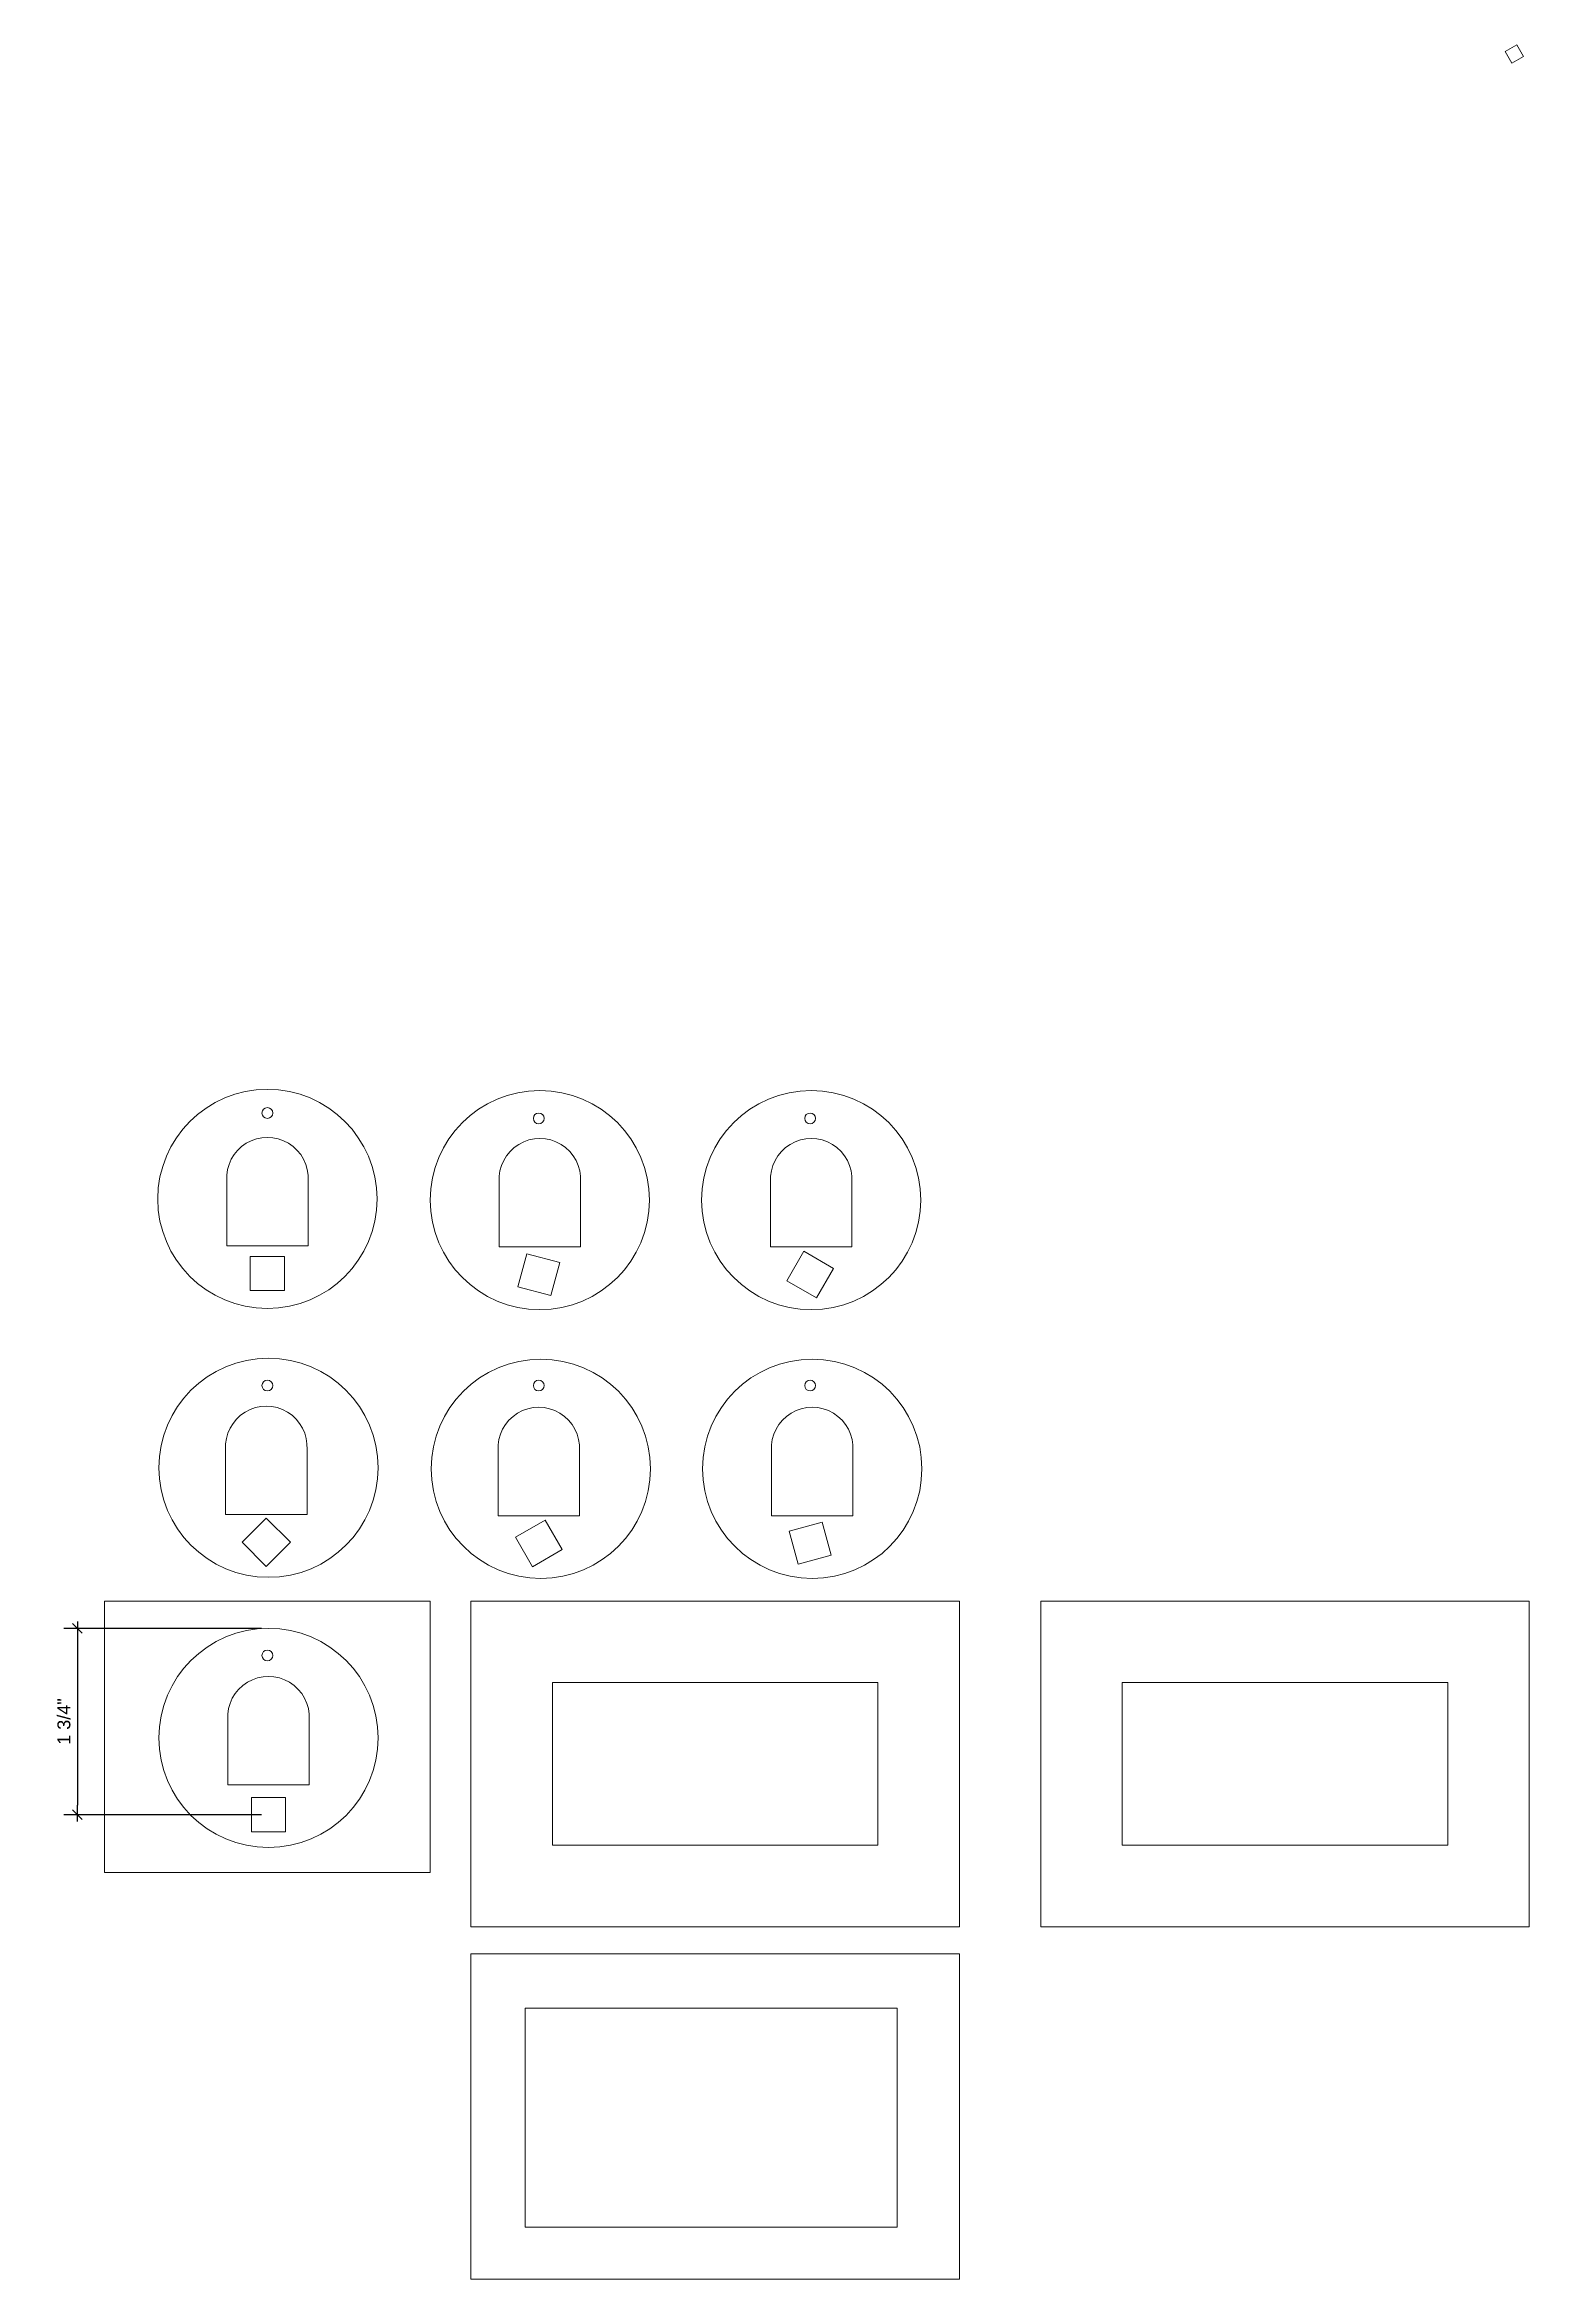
# Model space of a CAD drawing. Header units: inches. Extents: x -12.6 to 1.1, y -5.5 to 15.1.
import ezdxf

# ---------------------------------------------------------------- set-up
doc = ezdxf.new("R2010")
doc.units = ezdxf.units.IN
doc.header["$MEASUREMENT"] = 0
doc.header["$PDMODE"] = 1
doc.header["$PDSIZE"] = -2
doc.layers.add('Design Layer-1', color=7, linetype='Continuous')
doc.styles.add('Arial', font='Arial.ttf')
doc.dimstyles.new('Arch', dxfattribs={"dimtxt": 0.118978, "dimasz": 0.088379, "dimexe": 0.125, "dimexo": 0.0625, "dimgap": 0.0625, "dimtad": 1, "dimdec": 3, "dimdsep": 46, "dimlunit": 4, "dimtxsty": 'Arial', "dimblk": 'VW_SLASH', "dimblk1": 'VW_SLASH', "dimblk2": 'VW_SLASH', "dimcen": 0, "dimdle": 0.0625, "dimazin": 0, "dimtfac": 1, "dimtdec": 3, "dimtix": 1, "dimtmove": 0, "dimatfit": 0, "dimldrblk": 'VW_FILLEDARROW', "dimfxl": 1, "dimfrac": 2, "dimtolj": 1, "dimarcsym": 0})

# ---------------------------------------------------------------- blocks, each defined once
blk = doc.blocks.new('Group-1')
at = {"color": 7, "linetype": 'Continuous', "lineweight": 5, "flags": 128}
blk.add_lwpolyline([(-10.125, 4.225), (-10.125, 4.625, 1.066667), (-10.875, 4.625), (-10.875, 4.225)], format="xyb", dxfattribs=at)
blk.add_lwpolyline([(-10.125, 4.425), (-10.125, 4.025), (-10.875, 4.025), (-10.875, 4.425)], dxfattribs=at)
blk = doc.blocks.new('Group-2-1')
at = {"color": 7, "linetype": 'Continuous', "lineweight": 5, "flags": 128}
blk.add_lwpolyline([(-7.615, 4.215), (-7.615, 4.615, 1.066667), (-8.365, 4.615), (-8.365, 4.215)], format="xyb", dxfattribs=at)
blk.add_lwpolyline([(-7.615, 4.415), (-7.615, 4.015), (-8.365, 4.015), (-8.365, 4.415)], dxfattribs=at)
blk = doc.blocks.new('Group-3-1')
at = {"color": 7, "linetype": 'Continuous', "lineweight": 5, "flags": 128}
blk.add_lwpolyline([(-5.115, 4.215), (-5.115, 4.615, 1.066667), (-5.865, 4.615), (-5.865, 4.215)], format="xyb", dxfattribs=at)
blk.add_lwpolyline([(-5.115, 4.415), (-5.115, 4.015), (-5.865, 4.015), (-5.865, 4.415)], dxfattribs=at)
blk = doc.blocks.new('Group-4-1')
at = {"color": 7, "linetype": 'Continuous', "lineweight": 5, "flags": 128}
blk.add_lwpolyline([(-10.135, 1.748), (-10.135, 2.148, 1.066667), (-10.885, 2.148), (-10.885, 1.748)], format="xyb", dxfattribs=at)
blk.add_lwpolyline([(-10.135, 1.948), (-10.135, 1.548), (-10.885, 1.548), (-10.885, 1.948)], dxfattribs=at)
blk = doc.blocks.new('Group-5-1')
at = {"color": 7, "linetype": 'Continuous', "lineweight": 5, "flags": 128}
blk.add_lwpolyline([(-7.625, 1.738), (-7.625, 2.138, 1.066667), (-8.375, 2.138), (-8.375, 1.738)], format="xyb", dxfattribs=at)
blk.add_lwpolyline([(-7.625, 1.938), (-7.625, 1.538), (-8.375, 1.538), (-8.375, 1.938)], dxfattribs=at)
blk = doc.blocks.new('Group-6-1')
at = {"color": 7, "linetype": 'Continuous', "lineweight": 5, "flags": 128}
blk.add_lwpolyline([(-5.106, 1.738), (-5.106, 2.138, 1.066667), (-5.856, 2.138), (-5.856, 1.738)], format="xyb", dxfattribs=at)
blk.add_lwpolyline([(-5.106, 1.938), (-5.106, 1.538), (-5.856, 1.538), (-5.856, 1.938)], dxfattribs=at)
blk = doc.blocks.new('Group-7-1')
at = {"color": 7, "linetype": 'Continuous', "lineweight": 5, "flags": 128}
blk.add_lwpolyline([(-10.115, -0.743), (-10.115, -0.343, 1.066667), (-10.865, -0.343), (-10.865, -0.743)], format="xyb", dxfattribs=at)
blk.add_lwpolyline([(-10.115, -0.543), (-10.115, -0.943), (-10.865, -0.943), (-10.865, -0.543)], dxfattribs=at)
blk = doc.blocks.new('VW_SLASH')
at = {"color": 0, "linetype": 'ByBlock', "lineweight": -2}
blk.add_line((0.71, 0), (-1, 0), dxfattribs=at)
at = {"color": 0, "linetype": 'Continuous', "lineweight": 20, "flags": 128}
blk.add_lwpolyline([(0.5, 0.5), (-0.5, -0.5)], dxfattribs=at)
blk = doc.blocks.new('*D8')
at = {"layer": 'Defpoints', "color": 0}
for p in [(-10.49, 0.5), (-12.25, -1.218), (-10.49, -1.218)]:
    blk.add_point(p, dxfattribs=at)
at = {"layer": 'Design Layer-1', "color": 0, "linetype": 'Continuous', "lineweight": -2}
for p, q in [((-10.553, 0.5), (-12.375, 0.5)), ((-12.25, 0.412), (-12.25, -1.129)), ((-10.553, -1.218), (-12.375, -1.218))]:
    blk.add_line(p, q, dxfattribs=at)
at = {"layer": 'Design Layer-1', "color": 0, "lineweight": -2, "xscale": 0.08837890625, "yscale": 0.08837890625, "zscale": 0.08837890625}
for p, rotation in [((-12.25, 0.5), 90), ((-12.25, -1.218), 270)]:
    blk.add_blockref('VW_SLASH', p, dxfattribs=dict(at, rotation=rotation))
at = {"layer": 'Design Layer-1', "color": 0, "lineweight": 5, "insert": (-12.374, -0.359), "char_height": 0.119, "attachment_point": 5, "rotation": 90, "style": 'Arial'}
blk.add_mtext('\\A1;1 3/4"', dxfattribs=at)
blk = doc.blocks.new('VW_FILLEDARROW')
at = {"linetype": 'Continuous', "lineweight": 0}
blk.add_hatch(color=0, dxfattribs=at).paths.add_polyline_path([(-1.41, 0.38), (0, 0), (-1.41, -0.38)])
at = {"color": 0, "linetype": 'Continuous', "lineweight": 5, "flags": 128}
blk.add_lwpolyline([(-1.41, 0.38), (0, 0), (-1.41, -0.38)], close=True, dxfattribs=at)

msp = doc.modelspace()

# ---------------------------------------------------------------- linework, layer by layer
at = {"layer": 'Design Layer-1', "color": 7, "linetype": 'Continuous', "lineweight": 5, "flags": 128}
for points in [[(1.0105, 15.0967), (1.072, 14.9879), (0.9632, 14.9264), (0.9017, 15.0352)], [(-10.6575, 3.9277), (-10.3425, 3.9277), (-10.3425, 3.6127), (-10.6575, 3.6127)], [(-8.1114, 3.9531), (-7.8071, 3.8715), (-7.8886, 3.5673), (-8.1929, 3.6488)], [(-5.5576, 3.9753), (-5.2849, 3.8178), (-5.4424, 3.545), (-5.7151, 3.7025)], [(-10.7327, 1.2931), (-10.51, 1.5158), (-10.2873, 1.2931), (-10.51, 1.0704)], [(-7.9424, 1.4983), (-7.7849, 1.2255), (-8.0576, 1.068), (-8.2151, 1.3408)], [(-5.3886, 1.4777), (-5.3071, 1.1735), (-5.6114, 1.092), (-5.6929, 1.3962)], [(-12, 0.75), (-9, 0.75), (-9, -1.75), (-12, -1.75)], [(-8.625, 0.75), (-4.125, 0.75), (-4.125, -2.25), (-8.625, -2.25)], [(-3.375, 0.75), (1.125, 0.75), (1.125, -2.25), (-3.375, -2.25)], [(-7.875, 0), (-4.875, 0), (-4.875, -1.5), (-7.875, -1.5)], [(-2.625, 0), (0.375, 0), (0.375, -1.5), (-2.625, -1.5)], [(-10.3325, -1.06), (-10.3325, -1.375), (-10.6475, -1.375), (-10.6475, -1.06)], [(-8.625, -2.5), (-4.125, -2.5), (-4.125, -5.5), (-8.625, -5.5)], [(-4.6991, -3), (-4.6991, -5.02), (-8.125, -5.02), (-8.125, -3)]]:
    msp.add_lwpolyline(points, close=True, dxfattribs=at)
at = {"layer": 'Design Layer-1', "color": 7, "linetype": 'Continuous', "lineweight": 5}
for centre, radius in [((-10.5, 4.4577), 1.01), ((-7.99, 4.4477), 1.01), ((-5.49, 4.4477), 1.01), ((-10.5, 5.25), 0.05), ((-8, 5.2), 0.05), ((-5.5, 5.2), 0.05), ((-10.4905, 1.9806), 1.01), ((-7.9805, 1.9706), 1.01), ((-5.4805, 1.9706), 1.01), ((-10.5, 2.7379), 0.05), ((-8, 2.7379), 0.05), ((-5.5, 2.7379), 0.05), ((-10.49, -0.51), 1.01), ((-10.5, 0.25), 0.05)]:
    msp.add_circle(centre, radius, dxfattribs=at)

# ---------------------------------------------------------------- block references
at = {"layer": 'Design Layer-1', "color": 7}
for name in ['Group-1', 'Group-2-1', 'Group-3-1', 'Group-4-1', 'Group-5-1', 'Group-6-1', 'Group-7-1']:
    msp.add_blockref(name, (0, 0), dxfattribs=at)

# ---------------------------------------------------------------- dimensions: what is measured, and where the dimension line sits
at = {"layer": 'Design Layer-1', "color": 7, "linetype": 'Continuous', "lineweight": 5}
dim = msp.add_linear_dim(base=(-12.25, -1.2175), p1=(-10.49, 0.5), p2=(-10.49, -1.2175), angle=270, dimstyle='Arch', override={"dimpost": '<>', "dimtxsty": 'Arial', "dimtmove": 2}, dxfattribs=at)
dim.commit()
dim.dimension.update_dxf_attribs({"geometry": '*D8', "text_midpoint": (-12.3740584654, -0.35875)})

doc.saveas('drawing.dxf')
